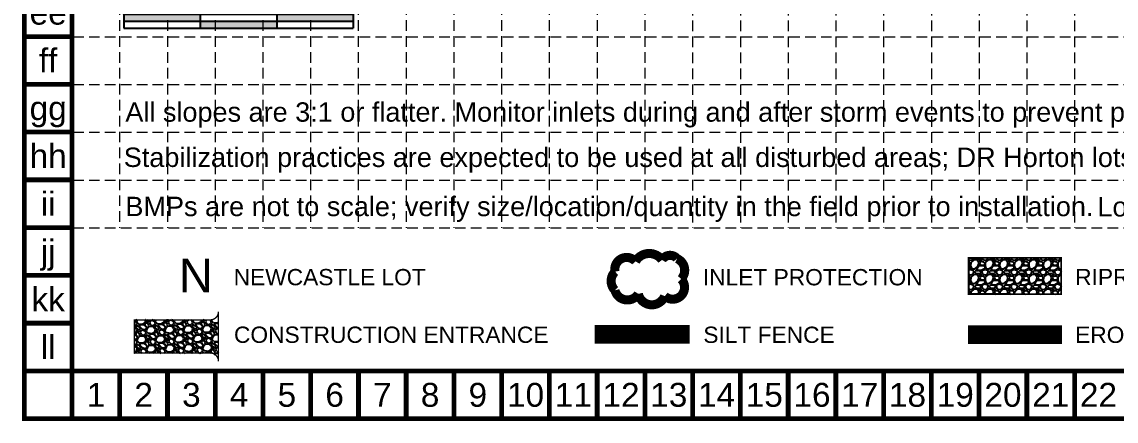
# Model space of a CAD drawing. Header units: inches. Extents: x 2468851 to 2474620, y 7110473 to 7114082.
# Drawn here: x 2468851 to 2470913, y 7110473 to 7111225 of the extents above; entities that cross this region are included whole.
import ezdxf
from ezdxf.enums import TextEntityAlignment as Align

# ---------------------------------------------------------------- set-up
doc = ezdxf.new("R2010")
doc.units = ezdxf.units.IN
doc.header["$MEASUREMENT"] = 0
doc.linetypes.add('ACAD_ISO02W100', pattern=[15, 12, -3])
doc.linetypes.add('HIDDEN', pattern=[0.375, 0.25, -0.125])
for name, color, linetype in [('BASE', 7, 'Continuous'), ('GRID', 254, 'HIDDEN'), ('LEGEND', 7, 'Continuous'), ('NARROW', 7, 'Continuous')]:
    doc.layers.add(name, color=color, linetype=linetype)
doc.styles.get("Standard").update_dxf_attribs({"font": 'ARIAL.TTF'})

# ---------------------------------------------------------------- blocks, each defined once
blk = doc.blocks.new('A$C0CA6349E')
h = blk.add_hatch(color=7)
h.paths.add_polyline_path([(82.2, 7.2), (82.2, 14.4), (2.2, 14.4), (2.2, 7.2)])
h.paths.add_polyline_path([(82.2, 7.2), (82.2, 0), (162.2, 0), (162.2, 7.2)])
h.paths.add_polyline_path([(162.2, 14.4), (162.2, 7.2), (242.2, 7.2), (242.2, 14.4)])
at = {"color": 7}
for p, q in [((2.2, 14.4), (2.2, 19.2)), ((2.2, 14.4), (82.2, 14.4)), ((2.2, 14.4), (2.2, 0)), ((82.2, 14.4), (82.2, 19.2)), ((82.2, 14.4), (242.2, 14.4)), ((82.2, 14.4), (82.2, 0)), ((162.2, 14.4), (162.2, 19.2)), ((162.2, 14.4), (162.2, 0)), ((242.2, 14.4), (242.2, 19.2)), ((242.2, 14.4), (242.2, 0)), ((2.2, 7.2), (242.2, 7.2)), ((2.2, 0), (82.2, 0)), ((82.2, 0), (242.2, 0))]:
    blk.add_line(p, q, dxfattribs=at)
for s, p in [('0', (0.1, 24.9)), ('80', (75.9, 26.1)), ('160', (156, 24.9)), ('240', (233.4, 24.9))]:
    blk.add_text(s, height=7.68, dxfattribs=at).set_placement(p)
blk = doc.blocks.new('A$C13C96AAC')
at = {"layer": 'NARROW', "ltscale": 500}
blk.add_blockref('A$C0CA6349E', (0, 0), dxfattribs=at)

msp = doc.modelspace()

# ---------------------------------------------------------------- hatches: boundary and pattern name
at = {"layer": 'LEGEND', "linetype": 'ACAD_ISO02W100'}
h = msp.add_hatch(dxfattribs=at)
h.set_pattern_fill('GRAVEL', color=240, scale=27.42498, style=0)
h.set_pattern_definition([(228.0128, (2468684.0564, 7109327.121), (-219.3997915, -246.8248568), [3.68965, -365.27572]), (184.9697, (2468681.5881, 7109324.3786), (329.09978884, 27.4247416), [6.33155, -626.82329]), (132.5104, (2468675.2804, 7109323.83), (274.2495455, -301.6750179), [4.46446, -441.98186]), (267.2737, (2468664.5846, 7109316.9738), (27.4248708, 548.4996081), [5.76577, -570.81141]), (292.8337, (2468664.3104, 7109311.2146), (-137.12517166, 329.0996616), [5.6538, -559.72665]), (357.2737, (2468666.5044, 7109306.0038), (-548.4996081, 27.4248708), [5.76577, -570.81141]), (37.6942, (2468672.2636, 7109305.7296), (-356.52494146, -274.24953686), [7.62494, -754.86843]), (72.2553, (2468678.2971, 7109310.3918), (191.97515517, 603.34945665), [7.19873, -712.67433]), (121.4296, (2468680.4911, 7109317.248), (-219.4000658, 356.5246039), [5.7853, -572.74528]), (175.2364, (2468677.4744, 7109322.1846), (301.674806, -27.4247478), [6.6048, -323.6357]), (222.3974, (2468670.8924, 7109322.7331), (-329.0999616, -301.67456285), [8.54146, -845.6047]), (138.8141, (2468691.7354, 7109316.6996), (-191.9749408, 164.5498063), [2.9153, -288.6162]), (171.4692, (2468689.5414, 7109318.6193), (356.524693, -54.8501769), [5.54635, -549.08954]), (225, (2468684.056, 7109319.442), (-3e-15, -27.42499), [3.87847, -34.9063]), (203.1986, (2468682.1366, 7109322.733), (137.1248926, 54.8499963), [2.08863, -206.7738]), (291.8014, (2468680.217, 7109321.9103), (-27.424978, 82.274947), [2.95375, -144.7343]), (30.9638, (2468681.314, 7109319.168), (82.274886, 54.850028), [4.79742, -155.11632]), (161.5651, (2468685.428, 7109321.636), (54.849972, -27.424936), [3.469, -83.2564]), (16.3895, (2468664.3104, 7109321.9103), (274.2498603, 82.2747401), [4.8597, -481.11217]), (70.3462, (2468668.9726, 7109323.2816), (-109.6997897, -301.6748386), [4.07702, -403.62462]), (293.1986, (2468685.4276, 7109327.121), (-54.8499963, 137.1248926), [4.17724, -204.68519]), (343.6105, (2468687.0731, 7109323.2816), (-274.2498603, 82.2747401), [4.8597, -481.11217]), (339.444, (2468664.3104, 7109304.9068), (-137.1249506, 54.8498502), [4.68638, -229.63276]), (294.7751, (2468668.6984, 7109303.2613), (-137.1246858, 301.6748738), [3.92665, -388.7393]), (66.8014, (2468685.702, 7109299.696), (54.8499963, 137.1248926), [4.17724, -204.68519]), (17.354, (2468687.3474, 7109303.5356), (-356.5247954, -109.6997692), [4.59728, -455.12917]), (69.444, (2468672.2636, 7109299.696), (-54.8498502, -137.1249506), [2.3432, -231.97595]), (101.3099, (2468684.0564, 7109299.696), (-27.424915, 109.699941), [1.3984, -138.4421]), (165.9638, (2468683.782, 7109301.067), (82.274955, -27.424927), [5.6538, -107.42228]), (186.009, (2468678.2971, 7109302.4386), (274.2497932, 27.4249613), [5.23954, -518.71396]), (303.6901, (2468681.314, 7109316.6996), (-27.425017, 54.849948), [3.95529, -94.92688]), (353.1572, (2468683.5079, 7109313.4086), (466.2246426, -54.85017934), [6.90545, -683.63792]), (60.9454, (2468690.364, 7109312.5858), (-109.6999207, -191.9748705), [2.82357, -279.53388]), (90, (2468691.735, 7109315.054), (-27.42498, 27.42498), [1.6455, -25.77948]), (120.2564, (2468677.7486, 7109303.2613), (109.6997798, -191.9749274), [3.81, -377.19]), (48.0128, (2468675.8289, 7109306.5523), (219.3997915, 246.8248568), [7.3793, -361.58607]), (0, (2468680.765, 7109312.037), (27.42498, 27.42498), [7.1305, -20.29449]), (325.3048, (2468687.8959, 7109312.0373), (-274.2496426, 191.9750961), [4.33627, -429.29073]), (254.0546, (2468691.461, 7109309.569), (-27.424977, -109.6999235), [3.99313, -195.66374]), (207.646, (2468690.3641, 7109305.7296), (-521.074505, -274.25001154), [6.5015, -643.64986]), (175.4261, (2468684.6049, 7109302.7128), (-356.5247553, 27.4248374), [6.87816, -680.93686])])
h.paths.add_polyline_path([(2470635.4, 7110712.2), (2470810, 7110711.8), (2470810, 7110780.4), (2470635.4, 7110780.1)])
at = {"layer": 'LEGEND'}
h = msp.add_hatch(dxfattribs=at)
h.set_pattern_fill('GRAVEL', color=4, scale=24.95269, angle=-43.9343, style=0)
h.set_pattern_definition([(184.078545, (2434184.7926, 7095506.858), (-299.57160618, -23.22022532), [3.357035, -332.347077]), (141.0354448, (2434181.4441, 7095506.6192), (232.944948433, -189.78668171), [5.760778, -570.316816]), (88.576145, (2434176.9649, 7095510.2418), (-10.74976738, -370.79262042), [4.061999, -402.138354]), (223.339445, (2434165.6286, 7095512.5016), (364.22902186, 342.07390801), [5.246004, -519.354265]), (248.899445, (2434161.8132, 7095508.9011), (117.908902955, 302.197136506), [5.144122, -509.268762]), (313.339445, (2434159.9613, 7095504.1019), (-342.07390801, 364.22902186), [5.246004, -519.354265]), (353.7599448, (2434163.5617, 7095500.2865), (-406.731273242, 45.37572474), [6.937572, -686.81903]), (28.3210448, (2434170.4582, 7095499.5324), (506.671237527, 274.134337645), [6.549782, -648.428618]), (77.495345, (2434176.224, 7095502.6397), (81.31387337, 372.105386003), [5.26377, -521.113804]), (131.302145, (2434177.3637, 7095507.7786), (180.34992786, -208.41206628), [6.009406, -294.460784]), (178.4631448, (2434173.3973, 7095512.2931), (-406.074948678, 10.093366283), [7.771465, -769.375655]), (94.879845, (2434183.2451, 7095495.182), (-21.90756268, 229.00696062), [2.652496, -262.59822]), (127.534945, (2434183.0195, 7095497.8249), (198.97529124, -261.007630273), [5.046357, -499.590562]), (181.065745, (2434179.945, 7095501.827), (-17.312993, -17.969347), [3.528834, -31.759584]), (159.264345, (2434180.7647, 7095505.1948), (124.4726981, -50.62622622), [1.900347, -188.133678]), (247.867145, (2434178.9875, 7095505.8676), (33.96962737, 71.2210139), [2.68748, -131.686874]), (347.029545, (2434177.975, 7095503.378), (88.53400535, -16.0002011), [4.364949, -141.13299]), (117.630845, (2434182.2285, 7095502.3985), (18.6257302, -52.5952946), [3.15629, -75.751053]), (332.455245, (2434168.5653, 7095515.9092), (231.63228594, -119.22201952), [4.421617, -437.741177]), (26.411945, (2434172.4857, 7095513.8644), (-262.32017679, -128.41092283), [3.709492, -367.238923]), (249.264345, (2434185.691, 7095505.9924), (50.62622622, 124.4726981), [3.800669, -186.233355]), (299.676245, (2434184.3455, 7095502.4379), (-127.754614195, 227.03780386), [4.421617, -437.741177]), (295.509745, (2434157.8312, 7095504.7682), (-55.22083302, 122.50357892), [4.263916, -208.93197]), (250.840845, (2434159.6675, 7095500.92), (100.596355305, 284.227614695), [3.572676, -353.695476]), (22.867145, (2434168.5578, 7095487.85), (122.50363808, 55.22070277), [3.800669, -186.233355]), (333.419745, (2434172.0598, 7095489.3268), (-302.853324284, 153.19160524), [4.182844, -414.100474]), (25.509745, (2434159.7528, 7095496.3332), (-122.50357892, -55.22083302), [2.131958, -211.063927]), (57.375645, (2434167.4797, 7095488.8887), (51.28266397, 89.1903241), [1.272338, -125.961904]), (122.029545, (2434168.1656, 7095489.96), (36.59507925, -69.9082777), [5.144122, -97.73844]), (142.074745, (2434165.4374, 7095494.3213), (197.006381634, -155.160540524), [4.767211, -471.953262]), (259.755845, (2434176.417, 7095501.761), (16.656602, 53.2516846), [3.598727, -86.36947]), (309.2229448, (2434175.7768, 7095498.2196), (270.852673364, -330.259600013), [6.282938, -622.009758]), (17.011145, (2434179.7497, 7095493.3523), (-193.06828291, -56.53344438), [2.569029, -254.334637]), (46.065745, (2434182.206, 7095494.104), (-0.656354, 35.282328), [1.497161, -23.455529]), (76.322145, (2434165.5974, 7095495.2067), (-49.31368171, -195.03729245), [3.466528, -343.187324]), (4.078545, (2434166.4171, 7095498.5749), (299.57160618, 23.22022532), [6.71407, -328.990042]), (316.065745, (2434173.114, 7095499.052), (35.282328, 0.656354), [6.4877, -18.46499]), (281.370545, (2434177.7862, 7095494.551), (-58.502246804, 298.91531634), [3.94537, -390.591297]), (210.120345, (2434178.564, 7095490.683), (-87.2212907, -54.56438106), [3.633162, -178.025168]), (163.7117448, (2434175.4215, 7095488.8599), (-514.547411896, 149.25313814), [5.91541, -585.626514]), (131.4918448, (2434169.7435, 7095490.519), (-216.28854641, 243.03809302), [6.25811, -619.552192])])
edge = h.paths.add_edge_path()
edge.add_line((2469221.3, 7110585.4), (2469221.3, 7110679))
edge.add_arc((2469205.7, 7110679), 15.6, -89.9609, 0, ccw=False)
edge.add_line((2469205.7, 7110663.4), (2469062.8, 7110663.4))
edge.add_line((2469062.8, 7110663.4), (2469062.8, 7110600.9))
edge.add_line((2469062.8, 7110600.9), (2469205.7, 7110601))
edge.add_arc((2469205.7, 7110585.4), 15.6, 0, 90.0391, ccw=False)

# ---------------------------------------------------------------- linework, layer by layer
at = {"layer": 'BASE', "const_width": 9}
for points in [[(2468855.2, 7110477.2), (2474615.2, 7110477.2), (2474615.2, 7114077.2), (2468855.2, 7114077.2)], [(2468945.2, 7110567.2), (2474525.2, 7110567.2), (2474525.2, 7113987.2), (2468945.2, 7113987.2)]]:
    msp.add_lwpolyline(points, close=True, dxfattribs=at)
for points in [[(2468945.2, 7111197.2), (2468855.2, 7111197.2)], [(2468945.2, 7111107.2), (2468855.2, 7111107.2)], [(2468945.2, 7111017.2), (2468855.2, 7111017.2)], [(2468945.2, 7110927.2), (2468855.2, 7110927.2)], [(2468945.2, 7110837.2), (2468855.2, 7110837.2)], [(2468945.2, 7110747.2), (2468855.2, 7110747.2)], [(2468945.2, 7110657.2), (2468855.2, 7110657.2)], [(2468945.2, 7110567.2), (2468855.2, 7110567.2)], [(2468945.2, 7110477.2), (2468945.2, 7110567.2)], [(2469035.2, 7110477.2), (2469035.2, 7110567.2)], [(2469125.2, 7110477.2), (2469125.2, 7110567.2)], [(2469215.2, 7110477.2), (2469215.2, 7110567.2)], [(2469305.2, 7110477.2), (2469305.2, 7110567.2)], [(2469395.2, 7110477.2), (2469395.2, 7110567.2)], [(2469485.2, 7110477.2), (2469485.2, 7110567.2)], [(2469575.2, 7110477.2), (2469575.2, 7110567.2)], [(2469665.2, 7110477.2), (2469665.2, 7110567.2)], [(2469755.2, 7110477.2), (2469755.2, 7110567.2)], [(2469845.2, 7110477.2), (2469845.2, 7110567.2)], [(2469935.2, 7110477.2), (2469935.2, 7110567.2)], [(2470025.2, 7110477.2), (2470025.2, 7110567.2)], [(2470115.2, 7110477.2), (2470115.2, 7110567.2)], [(2470205.2, 7110477.2), (2470205.2, 7110567.2)], [(2470295.2, 7110477.2), (2470295.2, 7110567.2)], [(2470385.2, 7110477.2), (2470385.2, 7110567.2)], [(2470475.2, 7110477.2), (2470475.2, 7110567.2)], [(2470565.2, 7110477.2), (2470565.2, 7110567.2)], [(2470655.2, 7110477.2), (2470655.2, 7110567.2)], [(2470745.2, 7110477.2), (2470745.2, 7110567.2)], [(2470835.2, 7110477.2), (2470835.2, 7110567.2)]]:
    msp.add_lwpolyline(points, dxfattribs=at)
at = {"layer": 'GRID', "color": 252, "linetype": 'HIDDEN', "lineweight": 0, "ltscale": 80}
for p, q in [((2469034.9, 7113988), (2469034.9, 7110836.8)), ((2469124.9, 7113988), (2469124.9, 7110836.8)), ((2469214.9, 7113988), (2469214.9, 7110836.8)), ((2469304.9, 7113988), (2469304.9, 7110836.8)), ((2469394.9, 7113988), (2469394.9, 7110836.8)), ((2469484.9, 7113988), (2469484.9, 7110836.8)), ((2469574.9, 7113988), (2469574.9, 7110836.8)), ((2469664.9, 7113988), (2469664.9, 7110836.8)), ((2469754.9, 7113988), (2469754.9, 7110836.8)), ((2469844.9, 7113988), (2469844.9, 7110836.8)), ((2469934.9, 7113988), (2469934.9, 7110836.8)), ((2470024.9, 7113988), (2470024.9, 7110836.8)), ((2470115.2, 7113987.2), (2470115.2, 7110836.8)), ((2470205.2, 7113987.2), (2470205.2, 7110836.8)), ((2470295.2, 7113987.2), (2470295.2, 7110836.8)), ((2470385.2, 7113987.2), (2470385.2, 7110836.8)), ((2470475.2, 7113987.2), (2470475.2, 7110836.8)), ((2470565.2, 7113987.2), (2470565.2, 7110836.8)), ((2470655.2, 7113987.2), (2470655.2, 7110836.8)), ((2470745.2, 7113987.2), (2470745.2, 7110836.8)), ((2470835.2, 7113987.2), (2470835.2, 7110836.8)), ((2468947.2, 7111196.8), (2474527.2, 7111196.8)), ((2468947.2, 7111106.8), (2474527.2, 7111106.8)), ((2468947.2, 7111016.8), (2474527.2, 7111016.8)), ((2468947.2, 7110926.8), (2474527.2, 7110926.8)), ((2468947.2, 7110836.8), (2474527.2, 7110836.8))]:
    msp.add_line(p, q, dxfattribs=at)
at = {"layer": 'LEGEND', "color": 170, "ltscale": 100, "const_width": 17.1}
msp.add_lwpolyline([(2470007.5, 7110773.6, 0.520567), (2470007.5, 7110773.6, 0.765195), (2469968.9, 7110754.2, 0.417879), (2469968.7, 7110719.2, 0.6649), (2470012.8, 7110712.5, 0.744833), (2470062.5, 7110708.3, 0.975642), (2470093.5, 7110740.3, 0.520567), (2470085.8, 7110778.9, 0.520567), (2470057.5, 7110776.3, 0.540264), (2470007.5, 7110773.6)], format="xyb", close=True, dxfattribs=at)
at = {"layer": 'LEGEND', "color": 240, "const_width": 3.43}
msp.add_lwpolyline([(2470635.4, 7110712.2), (2470810, 7110711.8), (2470810, 7110780.4), (2470635.4, 7110780.1)], close=True, dxfattribs=at)
at = {"layer": 'LEGEND', "color": 4, "const_width": 2.5}
msp.add_lwpolyline([(2469221.3, 7110585.4), (2469221.3, 7110679, -0.414014), (2469205.7, 7110663.4), (2469062.8, 7110663.4), (2469062.8, 7110600.9), (2469205.7, 7110601, -0.414413)], format="xyb", close=True, dxfattribs=at)
at = {"layer": 'LEGEND', "color": 200, "const_width": 35.6}
msp.add_lwpolyline([(2469930.6, 7110636.2), (2470109.5, 7110636.2)], dxfattribs=at)
at = {"layer": 'LEGEND', "color": 84, "const_width": 35.6}
msp.add_lwpolyline([(2470634.5, 7110635.5), (2470811.7, 7110635.5)], dxfattribs=at)

# ---------------------------------------------------------------- block references
at = {"layer": 'GRID', "xscale": 1.799999999813735, "yscale": 1.799999999813735, "zscale": 1.800000000017462}
msp.add_blockref('A$C13C96AAC', (2469039.1, 7111213.2), dxfattribs=at)

# ---------------------------------------------------------------- texts
at = {"color": 194}
msp.add_text('N', height=63.5, rotation=359.904, dxfattribs=at).set_placement((2469146.5, 7110715.3))
at = {"layer": 'BASE'}
for s, p in [('ee', (2468900.2, 7111242.2)), ('ff', (2468900.2, 7111152.2)), ('gg', (2468900.2, 7111062.2)), ('hh', (2468900.2, 7110972.2)), ('ii', (2468900.2, 7110882.2)), ('jj', (2468900.2, 7110792.2)), ('kk', (2468900.2, 7110702.2)), ('ll', (2468900.2, 7110612.2)), ('1', (2468990.2, 7110522.2)), ('2', (2469080.2, 7110522.2)), ('3', (2469170.2, 7110522.2)), ('4', (2469260.2, 7110522.2)), ('5', (2469350.2, 7110522.2)), ('6', (2469440.2, 7110522.2)), ('7', (2469530.2, 7110522.2)), ('8', (2469620.2, 7110522.2)), ('9', (2469710.2, 7110522.2)), ('10', (2469800.2, 7110522.2)), ('11', (2469890.2, 7110522.2)), ('12', (2469980.2, 7110522.2)), ('13', (2470070.2, 7110522.2)), ('14', (2470160.2, 7110522.2)), ('15', (2470250.2, 7110522.2)), ('16', (2470340.2, 7110522.2)), ('17', (2470430.2, 7110522.2)), ('18', (2470520.2, 7110522.2)), ('19', (2470610.2, 7110522.2)), ('20', (2470700.2, 7110522.2)), ('21', (2470790.2, 7110522.2)), ('22', (2470880.2, 7110522.2))]:
    msp.add_text(s, height=45, dxfattribs=at).set_placement(p, align=Align.MIDDLE_CENTER)
at = {"layer": 'BASE', "color": 7}
for s, p in [('All slopes are 3:1 or flatter. Monitor inlets during and after storm events to prevent ponding.', (2469045.7, 7111036.8)), ('Stabilization practices are expected to be used at all disturbed areas; DR Horton lots are the disturbed area.', (2469042.7, 7110951.5)), ('BMPs are not to scale; verify size/location/quantity in the field prior to installation.', (2469045.8, 7110858.9)), ('Location of concrete washout will be determined in the field and will be reflected on this Site Map.', (2470878.2, 7110858.3))]:
    msp.add_text(s, height=36.499, dxfattribs=at).set_placement(p)
at = {"layer": 'LEGEND'}
for s, height, p in [('NEWCASTLE LOT', 30.689, (2469249.9, 7110728.6)), ('INLET PROTECTION', 30.689, (2470134.4, 7110728.5)), ('RIPRAP / ROCK DAM', 30.689, (2470836.3, 7110728.9)), ('CONSTRUCTION ENTRANCE', 30.689, (2469250.5, 7110620.1)), ('SILT FENCE', 30.69, (2470135.3, 7110620)), ('EROSION BLANKET / SILT FENCE', 30.689, (2470836.2, 7110620))]:
    msp.add_text(s, height=height, dxfattribs=at).set_placement(p)

doc.saveas('drawing.dxf')
